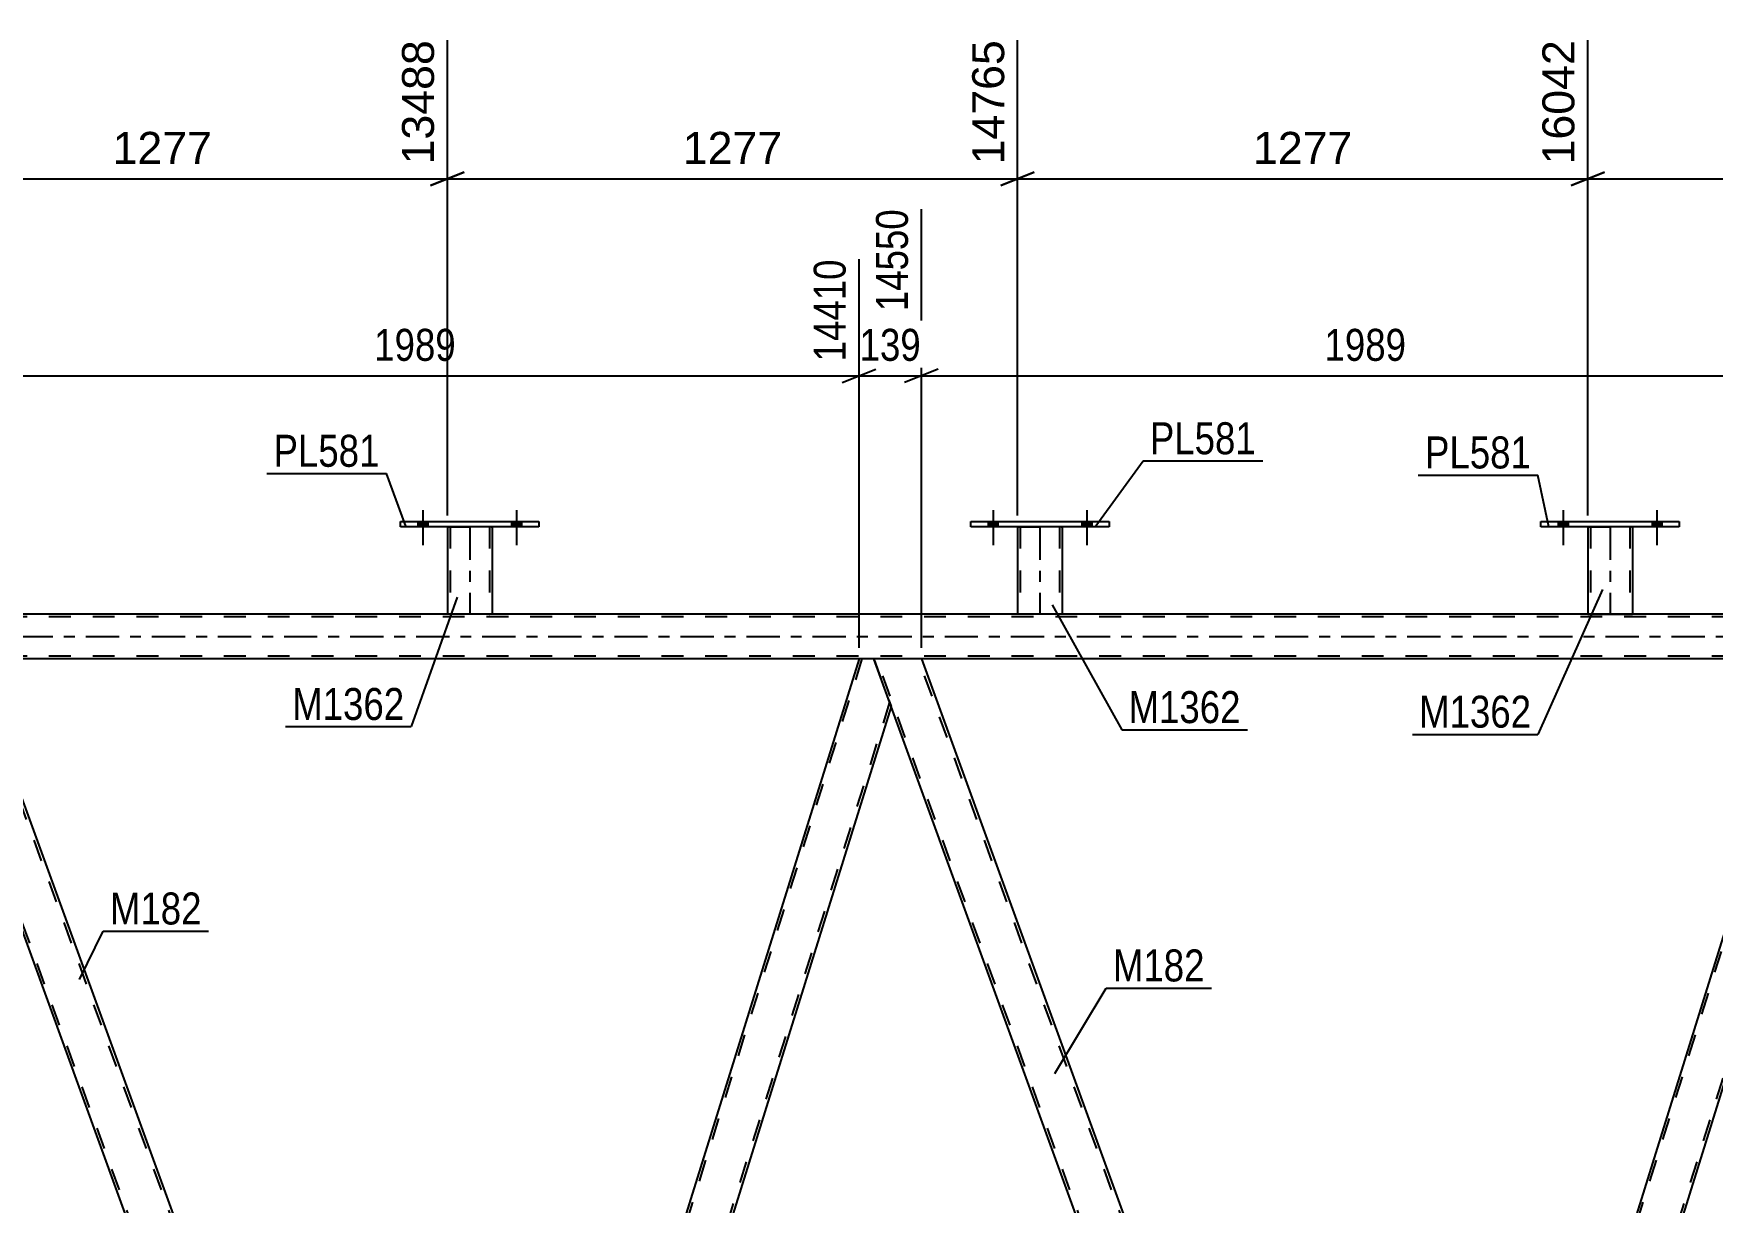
# Model space of a CAD drawing. Header units: millimetres. Extents: x -94 to 747, y -294 to 300.
# Drawn here: x 450.7 to 601, y 75.2 to 179.9 of the extents above; entities that cross this region are included whole.
import ezdxf

# ---------------------------------------------------------------- set-up
doc = ezdxf.new("R2010")
doc.units = ezdxf.units.MM
doc.linetypes.add('DXK_LINE_DOT2', pattern=[3.9198, 1.9599, -1.9599])
doc.linetypes.add('DXK_LINE_DOT3', pattern=[5.9187, 2.979, -0.9799, 0.9799, -0.9799])
doc.styles.add('Arial', font='ARIAL.TTF', dxfattribs={"height": 0.2})
doc.styles.add('Arial Narrow', font='ARIALN.TTF', dxfattribs={"height": 0.2})

# ---------------------------------------------------------------- blocks, each defined once
blk = doc.blocks.new('Part-200058970-4393 - 4020')
at = {"color": 2, "linetype": 'Continuous'}
for p, q in [((483.52, 135.7), (483.52, 136.18)), ((483.52, 136.18), (495.92, 136.18)), ((495.92, 135.7), (483.52, 135.7)), ((495.92, 136.18), (495.92, 135.7))]:
    blk.add_line(p, q, dxfattribs=at)
blk = doc.blocks.new('Part-200058970-4054 - 4020')
at = {"color": 2, "linetype": 'Continuous'}
for p, q in [((662.94, 127.86), (5.51, 127.86)), ((524.6, 123.86), (445.04, 123.86)), ((609.74, 123.86), (530.18, 123.86))]:
    blk.add_line(p, q, dxfattribs=at)
at = {"color": 7, "linetype": 'DXK_LINE_DOT2'}
for p, q in [((669.58, 127.62), (5.51, 127.62)), ((669.58, 124.1), (5.51, 124.1)), ((530.18, 123.86), (524.6, 123.86))]:
    blk.add_line(p, q, dxfattribs=at)
at = {"color": 7, "linetype": 'DXK_LINE_DOT3'}
blk.add_line((5.51, 125.86), (669.58, 125.86), dxfattribs=at)
blk = doc.blocks.new('Part-200058970-4224 - 4020')
at = {"color": 7, "linetype": 'DXK_LINE_DOT2'}
for p, q in [((609.99, 123.86), (573.17, 5.74)), ((612.47, 119.98), (575.89, 2.64)), ((573.46, 7.46), (573.03, 6.11)), ((574.3, 2.64), (573.03, 6.11)), ((577.65, 7.46), (576.14, 2.64)), ((576.14, 2.64), (574.3, 2.64))]:
    blk.add_line(p, q, dxfattribs=at)
at = {"color": 2, "linetype": 'Continuous'}
for p, q in [((609.74, 123.86), (573.46, 7.46)), ((611.05, 123.86), (609.74, 123.86)), ((612.6, 119.61), (611.05, 123.86)), ((612.6, 119.61), (577.65, 7.46))]:
    blk.add_line(p, q, dxfattribs=at)
blk = doc.blocks.new('Part-200058970-4209 - 4020')
at = {"color": 2, "linetype": 'Continuous'}
for p, q in [((534.6, 135.7), (534.6, 136.18)), ((534.6, 136.18), (547, 136.18)), ((547, 135.7), (534.6, 135.7)), ((547, 136.18), (547, 135.7))]:
    blk.add_line(p, q, dxfattribs=at)
blk = doc.blocks.new('Part-200058970-4214 - 4020')
at = {"color": 2, "linetype": 'Continuous'}
for p, q in [((524.6, 123.86), (487.9, 6.11)), ((525.92, 123.86), (524.6, 123.86)), ((527.47, 119.61), (525.92, 123.86)), ((527.47, 119.61), (491.01, 2.64)), ((489.16, 2.64), (487.9, 6.11))]:
    blk.add_line(p, q, dxfattribs=at)
at = {"color": 7, "linetype": 'DXK_LINE_DOT2'}
for p, q in [((524.85, 123.86), (488.03, 5.74)), ((527.33, 119.98), (490.76, 2.64)), ((491.01, 2.64), (489.16, 2.64))]:
    blk.add_line(p, q, dxfattribs=at)
blk = doc.blocks.new('Part-200058970-4219 - 4020')
at = {"color": 2, "linetype": 'Continuous'}
for p, q in [((530.18, 123.86), (525.92, 123.86)), ((530.18, 123.86), (572.54, 7.46)), ((568.28, 7.46), (527.47, 119.61))]:
    blk.add_line(p, q, dxfattribs=at)
at = {"color": 7, "linetype": 'DXK_LINE_DOT2'}
for p, q in [((525.92, 123.86), (527.47, 119.61)), ((570.3, 2.64), (526.18, 123.86)), ((574.04, 2.64), (529.92, 123.86)), ((570.04, 2.64), (568.28, 7.46)), ((574.3, 2.64), (572.54, 7.46)), ((574.3, 2.64), (570.04, 2.64))]:
    blk.add_line(p, q, dxfattribs=at)
blk = doc.blocks.new('Part-200058970-4398 - 4020')
at = {"color": 2, "linetype": 'Continuous'}
for p, q in [((538.8, 135.7), (538.8, 127.86)), ((542.8, 135.7), (542.8, 127.86)), ((542.76, 127.86), (538.8, 127.86)), ((542.8, 127.86), (542.76, 127.86))]:
    blk.add_line(p, q, dxfattribs=at)
at = {"color": 7, "linetype": 'DXK_LINE_DOT2'}
for p, q in [((538.8, 135.7), (542.8, 135.7)), ((538.8, 135.7), (538.8, 135.7)), ((538.8, 135.7), (538.8, 135.7)), ((539.04, 135.7), (539.04, 127.86)), ((542.56, 135.7), (542.56, 127.86)), ((542.8, 135.7), (542.8, 135.7)), ((542.8, 135.7), (542.8, 135.7)), ((542.54, 127.86), (542.56, 127.86)), ((542.8, 127.86), (542.8, 127.86))]:
    blk.add_line(p, q, dxfattribs=at)
at = {"color": 7, "linetype": 'DXK_LINE_DOT3'}
blk.add_line((540.8, 135.7), (540.8, 127.86), dxfattribs=at)
blk = doc.blocks.new('Part-200058970-4281 - 4020')
at = {"color": 2, "linetype": 'Continuous'}
for p, q in [((440.79, 123.86), (445.04, 123.86)), ((445.04, 123.86), (487.9, 6.11)), ((484.91, 2.64), (442.33, 119.61))]:
    blk.add_line(p, q, dxfattribs=at)
at = {"color": 7, "linetype": 'DXK_LINE_DOT2'}
for p, q in [((442.33, 119.61), (440.79, 123.86)), ((485.16, 2.64), (441.04, 123.86)), ((488.91, 2.64), (444.79, 123.86)), ((489.16, 2.64), (487.9, 6.11)), ((489.16, 2.64), (484.91, 2.64))]:
    blk.add_line(p, q, dxfattribs=at)
blk = doc.blocks.new('Part-200058970-4388 - 4020')
at = {"color": 2, "linetype": 'Continuous'}
for p, q in [((487.72, 135.7), (487.72, 127.86)), ((491.72, 135.7), (491.72, 127.86)), ((491.68, 127.86), (487.72, 127.86)), ((491.72, 127.86), (491.68, 127.86))]:
    blk.add_line(p, q, dxfattribs=at)
at = {"color": 7, "linetype": 'DXK_LINE_DOT2'}
for p, q in [((487.72, 135.7), (491.72, 135.7)), ((487.72, 135.7), (487.72, 135.7)), ((487.72, 135.7), (487.72, 135.7)), ((487.96, 135.7), (487.96, 127.86)), ((491.48, 135.7), (491.48, 127.86)), ((491.72, 135.7), (491.72, 135.7)), ((491.72, 135.7), (491.72, 135.7)), ((491.46, 127.86), (491.48, 127.86)), ((491.72, 127.86), (491.72, 127.86))]:
    blk.add_line(p, q, dxfattribs=at)
at = {"color": 7, "linetype": 'DXK_LINE_DOT3'}
blk.add_line((489.72, 135.7), (489.72, 127.86), dxfattribs=at)
blk = doc.blocks.new('Part-200058970-4404 - 4020')
at = {"color": 2, "linetype": 'Continuous'}
for p, q in [((589.88, 135.7), (589.88, 127.86)), ((593.88, 135.7), (593.88, 127.86)), ((589.88, 127.86), (593.88, 127.86))]:
    blk.add_line(p, q, dxfattribs=at)
at = {"color": 7, "linetype": 'DXK_LINE_DOT2'}
for p, q in [((589.88, 135.7), (593.88, 135.7)), ((589.88, 135.7), (589.88, 135.7)), ((589.88, 135.7), (589.88, 135.7)), ((590.12, 135.7), (590.12, 127.86)), ((593.64, 135.7), (593.64, 127.86)), ((593.88, 135.7), (593.88, 135.7)), ((593.88, 135.7), (593.88, 135.7)), ((593.58, 127.86), (593.62, 127.86)), ((593.58, 127.86), (593.62, 127.86)), ((593.62, 127.86), (593.64, 127.86)), ((593.62, 127.86), (593.64, 127.86))]:
    blk.add_line(p, q, dxfattribs=at)
at = {"color": 7, "linetype": 'DXK_LINE_DOT3'}
blk.add_line((591.88, 135.7), (591.88, 127.86), dxfattribs=at)
blk = doc.blocks.new('Part-200058970-4409 - 4020')
at = {"color": 2, "linetype": 'Continuous'}
for p, q in [((585.68, 135.7), (585.68, 136.18)), ((585.68, 136.18), (598.08, 136.18)), ((598.08, 135.7), (585.68, 135.7)), ((598.08, 136.18), (598.08, 135.7))]:
    blk.add_line(p, q, dxfattribs=at)
blk = doc.blocks.new('Bolt-200058970-4440 - 4020')
at = {"linetype": 'Continuous'}
for points in [[(485.08, 135.7), (485.96, 135.7), (485.96, 136.18), (485.08, 136.18)], [(493.48, 135.7), (494.36, 135.7), (494.36, 136.18), (493.48, 136.18)]]:
    blk.add_hatch(color=1, dxfattribs=at).paths.add_polyline_path(points)
at = {"color": 1, "linetype": 'Continuous'}
for p, q in [((485.52, 137.18), (485.52, 134.06)), ((493.92, 137.18), (493.92, 134.06)), ((485.08, 136.18), (485.08, 135.7)), ((485.96, 136.18), (485.96, 135.7)), ((493.48, 136.18), (493.48, 135.7)), ((494.36, 136.18), (494.36, 135.7))]:
    blk.add_line(p, q, dxfattribs=at)
blk = doc.blocks.new('Bolt-200058970-4441 - 4020')
at = {"linetype": 'Continuous'}
for points in [[(485.08, 135.7), (485.96, 135.7), (485.96, 136.18), (485.08, 136.18)], [(493.48, 135.7), (494.36, 135.7), (494.36, 136.18), (493.48, 136.18)]]:
    blk.add_hatch(color=1, dxfattribs=at).paths.add_polyline_path(points)
at = {"color": 1, "linetype": 'Continuous'}
for p, q in [((485.52, 137.18), (485.52, 134.06)), ((493.92, 137.18), (493.92, 134.06)), ((485.08, 136.18), (485.08, 135.7)), ((485.96, 136.18), (485.96, 135.7)), ((493.48, 136.18), (493.48, 135.7)), ((494.36, 136.18), (494.36, 135.7))]:
    blk.add_line(p, q, dxfattribs=at)
blk = doc.blocks.new('Bolt-200058970-4442 - 4020')
at = {"linetype": 'Continuous'}
for points in [[(536.16, 135.7), (537.04, 135.7), (537.04, 136.18), (536.16, 136.18)], [(544.56, 135.7), (545.44, 135.7), (545.44, 136.18), (544.56, 136.18)]]:
    blk.add_hatch(color=1, dxfattribs=at).paths.add_polyline_path(points)
at = {"color": 1, "linetype": 'Continuous'}
for p, q in [((536.6, 137.18), (536.6, 134.06)), ((545, 137.18), (545, 134.06)), ((536.16, 136.18), (536.16, 135.7)), ((537.04, 136.18), (537.04, 135.7)), ((544.56, 136.18), (544.56, 135.7)), ((545.44, 136.18), (545.44, 135.7))]:
    blk.add_line(p, q, dxfattribs=at)
blk = doc.blocks.new('Bolt-200058970-4443 - 4020')
at = {"linetype": 'Continuous'}
for points in [[(536.16, 135.7), (537.04, 135.7), (537.04, 136.18), (536.16, 136.18)], [(544.56, 135.7), (545.44, 135.7), (545.44, 136.18), (544.56, 136.18)]]:
    blk.add_hatch(color=1, dxfattribs=at).paths.add_polyline_path(points)
at = {"color": 1, "linetype": 'Continuous'}
for p, q in [((536.6, 137.18), (536.6, 134.06)), ((545, 137.18), (545, 134.06)), ((536.16, 136.18), (536.16, 135.7)), ((537.04, 136.18), (537.04, 135.7)), ((544.56, 136.18), (544.56, 135.7)), ((545.44, 136.18), (545.44, 135.7))]:
    blk.add_line(p, q, dxfattribs=at)
blk = doc.blocks.new('Bolt-200058970-4444 - 4020')
at = {"linetype": 'Continuous'}
for points in [[(587.24, 135.7), (588.12, 135.7), (588.12, 136.18), (587.24, 136.18)], [(595.64, 135.7), (596.52, 135.7), (596.52, 136.18), (595.64, 136.18)]]:
    blk.add_hatch(color=1, dxfattribs=at).paths.add_polyline_path(points)
at = {"color": 1, "linetype": 'Continuous'}
for p, q in [((587.68, 137.18), (587.68, 134.06)), ((596.08, 137.18), (596.08, 134.06)), ((587.24, 136.18), (587.24, 135.7)), ((588.12, 136.18), (588.12, 135.7)), ((595.64, 136.18), (595.64, 135.7)), ((596.52, 136.18), (596.52, 135.7))]:
    blk.add_line(p, q, dxfattribs=at)
blk = doc.blocks.new('Bolt-200058970-4445 - 4020')
at = {"linetype": 'Continuous'}
for points in [[(587.24, 135.7), (588.12, 135.7), (588.12, 136.18), (587.24, 136.18)], [(595.64, 135.7), (596.52, 135.7), (596.52, 136.18), (595.64, 136.18)]]:
    blk.add_hatch(color=1, dxfattribs=at).paths.add_polyline_path(points)
at = {"color": 1, "linetype": 'Continuous'}
for p, q in [((587.68, 137.18), (587.68, 134.06)), ((596.08, 137.18), (596.08, 134.06)), ((587.24, 136.18), (587.24, 135.7)), ((588.12, 136.18), (588.12, 135.7)), ((595.64, 136.18), (595.64, 135.7)), ((596.52, 136.18), (596.52, 135.7))]:
    blk.add_line(p, q, dxfattribs=at)
blk = doc.blocks.new('StraightDimension-200058970-33384 - 4020')
at = {"color": 7, "linetype": 'Continuous'}
for p, q in [((538.8, 136.7), (538.8, 179.27)), ((589.88, 136.7), (589.88, 179.27)), ((540.3, 167.45), (537.3, 166.25)), ((588.38, 166.25), (591.38, 167.45)), ((538.8, 166.85), (589.88, 166.85))]:
    blk.add_line(p, q, dxfattribs=at)
at = {"color": 0, "linetype": 'Continuous'}
blk.add_wipeout([(589.28, 179.87), (585.08, 179.87), (585.08, 167.55), (589.28, 167.55)], dxfattribs=at)
at = {"color": 0}
blk.add_wipeout([(569.39, 167.6), (569.39, 171.8), (559.29, 171.8), (559.29, 167.6)], dxfattribs=at)
at = {"color": 3, "linetype": 'Continuous', "style": 'Arial'}
blk.add_text('16042', height=2.865, rotation=90.0002, dxfattribs=at).set_placement((588.68, 168.15))
at = {"color": 3, "style": 'Arial'}
blk.add_text('1277', height=2.865, dxfattribs=at).set_placement((559.89, 168.2))
blk = doc.blocks.new('StraightDimension-200058970-33385 - 4020')
at = {"color": 7, "linetype": 'Continuous'}
for p, q in [((487.72, 136.7), (487.72, 179.27)), ((538.8, 136.7), (538.8, 179.27)), ((489.22, 167.45), (486.22, 166.25)), ((537.3, 166.25), (540.3, 167.45)), ((487.72, 166.85), (538.8, 166.85))]:
    blk.add_line(p, q, dxfattribs=at)
at = {"color": 0, "linetype": 'Continuous'}
blk.add_wipeout([(538.2, 179.87), (534, 179.87), (534, 167.55), (538.2, 167.55)], dxfattribs=at)
at = {"color": 0}
blk.add_wipeout([(518.31, 167.6), (518.31, 171.8), (508.21, 171.8), (508.21, 167.6)], dxfattribs=at)
at = {"color": 3, "linetype": 'Continuous', "style": 'Arial'}
blk.add_text('14765', height=2.865, rotation=90.0002, dxfattribs=at).set_placement((537.6, 168.15))
at = {"color": 3, "style": 'Arial'}
blk.add_text('1277', height=2.865, dxfattribs=at).set_placement((508.81, 168.2))
blk = doc.blocks.new('StraightDimension-200058970-33383 - 4020')
at = {"color": 7, "linetype": 'Continuous'}
for p, q in [((589.88, 136.7), (589.88, 179.27)), ((640.96, 132.78), (640.96, 179.27)), ((591.38, 167.45), (588.38, 166.25)), ((639.46, 166.25), (642.46, 167.45)), ((589.88, 166.85), (640.96, 166.85))]:
    blk.add_line(p, q, dxfattribs=at)
at = {"color": 0, "linetype": 'Continuous'}
blk.add_wipeout([(640.36, 179.87), (636.16, 179.87), (636.16, 167.55), (640.36, 167.55)], dxfattribs=at)
at = {"color": 0}
blk.add_wipeout([(620.47, 167.6), (620.47, 171.8), (610.37, 171.8), (610.37, 167.6)], dxfattribs=at)
at = {"color": 3, "linetype": 'Continuous', "style": 'Arial'}
blk.add_text('17319', height=2.865, rotation=90.0002, dxfattribs=at).set_placement((639.76, 168.15))
at = {"color": 3, "style": 'Arial'}
blk.add_text('1277', height=2.865, dxfattribs=at).set_placement((610.97, 168.2))
blk = doc.blocks.new('StraightDimension-200058970-4697 - 4020')
at = {"color": 7, "linetype": 'Continuous'}
for p, q in [((530.18, 124.86), (530.18, 164.15)), ((609.74, 124.86), (609.74, 159.65)), ((531.68, 149.81), (528.68, 148.61)), ((530.18, 149.21), (609.74, 149.21)), ((608.24, 148.61), (611.24, 149.81))]:
    blk.add_line(p, q, dxfattribs=at)
at = {"color": 0, "linetype": 'Continuous'}
blk.add_wipeout([(609.14, 160.25), (604.94, 160.25), (604.94, 149.91), (609.14, 149.91)], dxfattribs=at)
at = {"color": 0}
blk.add_wipeout([(574.21, 149.96), (574.21, 154.16), (565.7, 154.16), (565.7, 149.96)], dxfattribs=at)
at = {"color": 3, "linetype": 'Continuous', "style": 'Arial Narrow'}
blk.add_text('16539', height=2.863, rotation=90.0002, dxfattribs=at).set_placement((608.54, 150.51))
at = {"color": 3, "style": 'Arial Narrow'}
blk.add_text('1989', height=2.863, dxfattribs=at).set_placement((566.3, 150.56))
blk = doc.blocks.new('StraightDimension-200058970-4721 - 4020')
at = {"color": 7, "linetype": 'Continuous'}
for p, q in [((530.18, 124.86), (530.18, 164.15)), ((524.6, 124.86), (524.6, 159.65)), ((523.1, 148.61), (526.1, 149.81)), ((524.6, 149.21), (530.18, 149.21)), ((531.68, 149.81), (528.68, 148.61))]:
    blk.add_line(p, q, dxfattribs=at)
at = {"color": 0}
blk.add_wipeout([(530.73, 149.96), (530.73, 154.16), (524.05, 154.16), (524.05, 149.96)], dxfattribs=at)
at = {"color": 3, "style": 'Arial Narrow'}
blk.add_text('139', height=2.863, dxfattribs=at).set_placement((524.65, 150.56))
at = {"color": 0, "linetype": 'Continuous'}
blk.add_wipeout([(529.58, 164.75), (525.38, 164.75), (525.38, 154.41), (529.58, 154.41)], dxfattribs=at)
at = {"color": 3, "linetype": 'Continuous', "style": 'Arial Narrow'}
blk.add_text('14550', height=2.863, rotation=90.0002, dxfattribs=at).set_placement((528.98, 155.01))
blk = doc.blocks.new('StraightDimension-200058970-4745 - 4020')
at = {"color": 7, "linetype": 'Continuous'}
for p, q in [((445.04, 124.86), (445.04, 164.15)), ((524.6, 124.86), (524.6, 159.65)), ((446.54, 149.81), (443.54, 148.61)), ((445.04, 149.21), (524.6, 149.21)), ((523.1, 148.61), (526.1, 149.81))]:
    blk.add_line(p, q, dxfattribs=at)
at = {"color": 0, "linetype": 'Continuous'}
blk.add_wipeout([(524, 160.25), (519.8, 160.25), (519.8, 149.91), (524, 149.91)], dxfattribs=at)
at = {"color": 0}
blk.add_wipeout([(489.08, 149.96), (489.08, 154.16), (480.57, 154.16), (480.57, 149.96)], dxfattribs=at)
at = {"color": 3, "linetype": 'Continuous', "style": 'Arial Narrow'}
blk.add_text('14410', height=2.863, rotation=90.0002, dxfattribs=at).set_placement((523.4, 150.51))
at = {"color": 3, "style": 'Arial Narrow'}
blk.add_text('1989', height=2.863, dxfattribs=at).set_placement((481.17, 150.56))
blk = doc.blocks.new('StraightDimension-200058970-33386 - 4020')
at = {"color": 7, "linetype": 'Continuous'}
for p, q in [((436.64, 136.7), (436.64, 179.27)), ((487.72, 136.7), (487.72, 179.27)), ((438.14, 167.45), (435.14, 166.25)), ((486.22, 166.25), (489.22, 167.45)), ((436.64, 166.85), (487.72, 166.85))]:
    blk.add_line(p, q, dxfattribs=at)
at = {"color": 0, "linetype": 'Continuous'}
blk.add_wipeout([(487.12, 179.87), (482.92, 179.87), (482.92, 167.55), (487.12, 167.55)], dxfattribs=at)
at = {"color": 0}
blk.add_wipeout([(467.23, 167.6), (467.23, 171.8), (457.13, 171.8), (457.13, 167.6)], dxfattribs=at)
at = {"color": 3, "linetype": 'Continuous', "style": 'Arial'}
blk.add_text('13488', height=2.865, rotation=90.0002, dxfattribs=at).set_placement((486.52, 168.15))
at = {"color": 3, "style": 'Arial'}
blk.add_text('1277', height=2.865, dxfattribs=at).set_placement((457.73, 168.2))
blk = doc.blocks.new('Mark-200058970-4205 - 4020')
at = {"color": 0}
blk.add_wipeout([(560.16, 142.19), (560.16, 145.19), (550.65, 145.19), (550.65, 142.19)], dxfattribs=at)
blk.add_wipeout([(560.16, 142.19), (560.16, 145.19), (550.65, 145.19), (550.65, 142.19)], dxfattribs=at)
at = {"color": 30, "linetype": 'Continuous'}
for p, q in [((545.81, 135.79), (550.05, 141.59)), ((550.05, 141.59), (560.76, 141.59))]:
    blk.add_line(p, q, dxfattribs=at)
at = {"color": 3, "style": 'Arial Narrow'}
blk.add_text('PL581', height=2.863, dxfattribs=at).set_placement((550.65, 142.19))
blk = doc.blocks.new('Mark-200058970-4215 - 4020')
at = {"color": 0}
blk.add_wipeout([(555.56, 94.97), (555.56, 97.97), (547.34, 97.97), (547.34, 94.97)], dxfattribs=at)
blk.add_wipeout([(555.56, 94.97), (555.56, 97.97), (547.34, 97.97), (547.34, 94.97)], dxfattribs=at)
at = {"color": 30, "linetype": 'Continuous'}
for p, q in [((542.15, 86.71), (546.74, 94.37)), ((546.74, 94.37), (556.16, 94.37))]:
    blk.add_line(p, q, dxfattribs=at)
at = {"color": 3, "style": 'Arial Narrow'}
blk.add_text('M182', height=2.863, dxfattribs=at).set_placement((547.34, 94.97))
blk = doc.blocks.new('Mark-200058970-4384 - 4020')
at = {"color": 0}
blk.add_wipeout([(483.87, 118.39), (483.87, 121.39), (473.82, 121.39), (473.82, 118.39)], dxfattribs=at)
blk.add_wipeout([(483.87, 118.39), (483.87, 121.39), (473.82, 121.39), (473.82, 118.39)], dxfattribs=at)
at = {"color": 30, "linetype": 'Continuous'}
for p in [(488.6, 129.38), (473.22, 117.79)]:
    blk.add_line(p, (484.47, 117.79), dxfattribs=at)
at = {"color": 3, "style": 'Arial Narrow'}
blk.add_text('M1362', height=2.863, dxfattribs=at).set_placement((473.82, 118.39))
blk = doc.blocks.new('Mark-200058970-4277 - 4020')
at = {"color": 0}
blk.add_wipeout([(465.71, 100.07), (465.71, 103.07), (457.49, 103.07), (457.49, 100.07)], dxfattribs=at)
blk.add_wipeout([(465.71, 100.07), (465.71, 103.07), (457.49, 103.07), (457.49, 100.07)], dxfattribs=at)
at = {"color": 30, "linetype": 'Continuous'}
for p, q in [((454.76, 95.14), (456.89, 99.47)), ((456.89, 99.47), (466.31, 99.47))]:
    blk.add_line(p, q, dxfattribs=at)
at = {"color": 3, "style": 'Arial Narrow'}
blk.add_text('M182', height=2.863, dxfattribs=at).set_placement((457.49, 100.07))
blk = doc.blocks.new('Mark-200058970-4400 - 4020')
at = {"color": 0}
blk.add_wipeout([(584.82, 117.7), (584.82, 120.7), (574.77, 120.7), (574.77, 117.7)], dxfattribs=at)
blk.add_wipeout([(584.82, 117.7), (584.82, 120.7), (574.77, 120.7), (574.77, 117.7)], dxfattribs=at)
at = {"color": 30, "linetype": 'Continuous'}
for p in [(591.21, 130.09), (574.17, 117.1)]:
    blk.add_line(p, (585.42, 117.1), dxfattribs=at)
at = {"color": 3, "style": 'Arial Narrow'}
blk.add_text('M1362', height=2.863, dxfattribs=at).set_placement((574.77, 117.7))
blk = doc.blocks.new('Mark-200058970-4389 - 4020')
at = {"color": 0}
blk.add_wipeout([(481.66, 141.07), (481.66, 144.07), (472.15, 144.07), (472.15, 141.07)], dxfattribs=at)
blk.add_wipeout([(481.66, 141.07), (481.66, 144.07), (472.15, 144.07), (472.15, 141.07)], dxfattribs=at)
at = {"color": 30, "linetype": 'Continuous'}
for p in [(471.55, 140.47), (484, 135.75)]:
    blk.add_line(p, (482.26, 140.47), dxfattribs=at)
at = {"color": 3, "style": 'Arial Narrow'}
blk.add_text('PL581', height=2.863, dxfattribs=at).set_placement((472.15, 141.07))
blk = doc.blocks.new('Mark-200058970-4394 - 4020')
at = {"color": 0}
blk.add_wipeout([(558.79, 118.11), (558.79, 121.11), (548.74, 121.11), (548.74, 118.11)], dxfattribs=at)
blk.add_wipeout([(558.79, 118.11), (558.79, 121.11), (548.74, 121.11), (548.74, 118.11)], dxfattribs=at)
at = {"color": 30, "linetype": 'Continuous'}
for p, q in [((541.91, 128.69), (548.14, 117.51)), ((548.14, 117.51), (559.39, 117.51))]:
    blk.add_line(p, q, dxfattribs=at)
at = {"color": 3, "style": 'Arial Narrow'}
blk.add_text('M1362', height=2.863, dxfattribs=at).set_placement((548.74, 118.11))
blk = doc.blocks.new('Mark-200058970-4405 - 4020')
at = {"color": 0}
blk.add_wipeout([(584.8, 140.92), (584.8, 143.92), (575.3, 143.92), (575.3, 140.92)], dxfattribs=at)
blk.add_wipeout([(584.8, 140.92), (584.8, 143.92), (575.3, 143.92), (575.3, 140.92)], dxfattribs=at)
at = {"color": 30, "linetype": 'Continuous'}
for p in [(574.7, 140.32), (586.38, 135.7)]:
    blk.add_line(p, (585.4, 140.32), dxfattribs=at)
at = {"color": 3, "style": 'Arial Narrow'}
blk.add_text('PL581', height=2.863, dxfattribs=at).set_placement((575.3, 140.92))

msp = doc.modelspace()

# ---------------------------------------------------------------- block references
for name in ['Bolt-200058970-4440 - 4020', 'Bolt-200058970-4441 - 4020', 'Bolt-200058970-4442 - 4020', 'Bolt-200058970-4443 - 4020', 'Bolt-200058970-4444 - 4020', 'Bolt-200058970-4445 - 4020', 'Part-200058970-4393 - 4020', 'Part-200058970-4388 - 4020', 'Part-200058970-4209 - 4020', 'Part-200058970-4398 - 4020', 'Part-200058970-4409 - 4020', 'Part-200058970-4404 - 4020', 'Part-200058970-4054 - 4020', 'Part-200058970-4281 - 4020', 'Part-200058970-4214 - 4020', 'Part-200058970-4219 - 4020', 'Part-200058970-4224 - 4020']:
    msp.add_blockref(name, (0, 0))

# ---------------------------------------------------------------- next in the draw order: block references
for name in ['StraightDimension-200058970-33384 - 4020', 'Mark-200058970-4277 - 4020', 'Mark-200058970-4215 - 4020']:
    msp.add_blockref(name, (0, 0))

# ---------------------------------------------------------------- next in the draw order: block references
for name in ['StraightDimension-200058970-33385 - 4020', 'StraightDimension-200058970-33383 - 4020']:
    msp.add_blockref(name, (0, 0))

# ---------------------------------------------------------------- next in the draw order: block references
msp.add_blockref('StraightDimension-200058970-4697 - 4020', (0, 0))

# ---------------------------------------------------------------- next in the draw order: block references
for name in ['StraightDimension-200058970-4721 - 4020', 'Mark-200058970-4205 - 4020', 'Mark-200058970-4405 - 4020', 'Mark-200058970-4400 - 4020', 'Mark-200058970-4394 - 4020']:
    msp.add_blockref(name, (0, 0))

# ---------------------------------------------------------------- next in the draw order: block references
msp.add_blockref('StraightDimension-200058970-4745 - 4020', (0, 0))

# ---------------------------------------------------------------- next in the draw order: block references
for name in ['StraightDimension-200058970-33386 - 4020', 'Mark-200058970-4384 - 4020']:
    msp.add_blockref(name, (0, 0))

# ---------------------------------------------------------------- next in the draw order: block references
msp.add_blockref('Mark-200058970-4389 - 4020', (0, 0))

doc.saveas('drawing.dxf')
